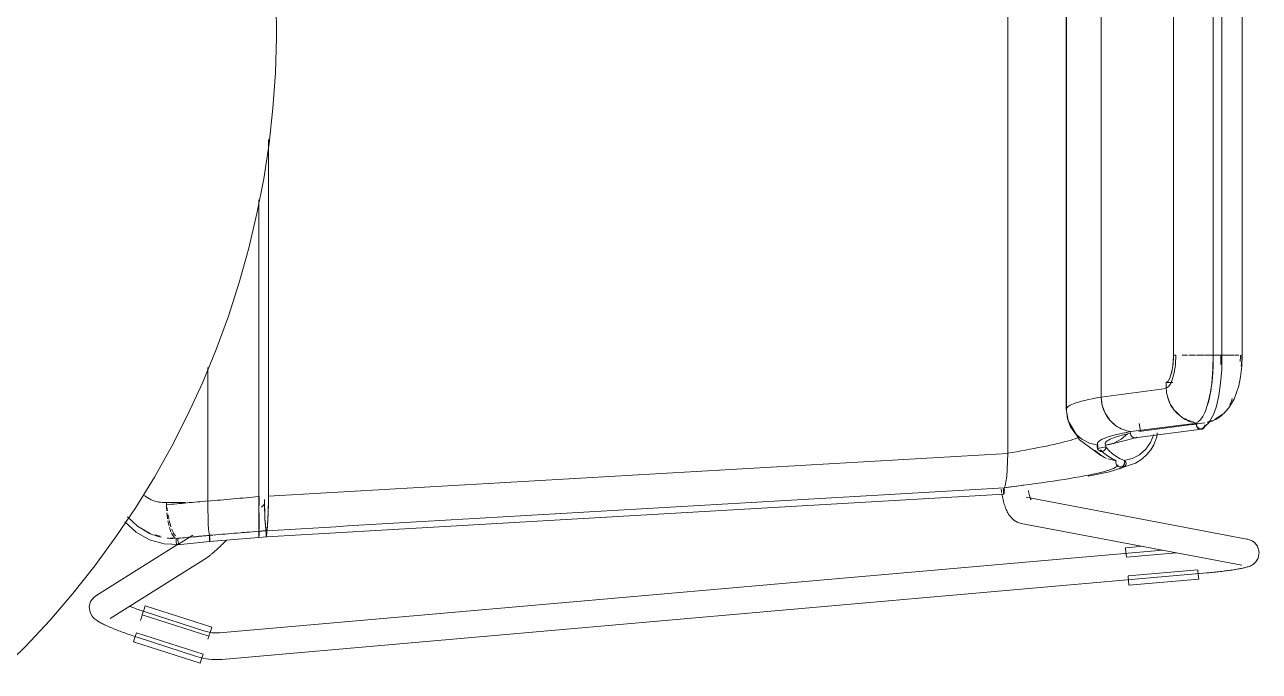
# Model space of a CAD drawing. Header units: millimetres. Extents: x 155927 to 317870, y -36033 to 97293.
# Drawn here: x 160235 to 160791, y 22525 to 22816 of the extents above; entities that cross this region are included whole.
import ezdxf

# ---------------------------------------------------------------- set-up
doc = ezdxf.new("R2010")
doc.units = ezdxf.units.MM
doc.header["$MEASUREMENT"] = 0
doc.layers.add('I-FURN', color=8, linetype='CONTINUOUS', lineweight=9)

msp = doc.modelspace()

# ---------------------------------------------------------------- linework, layer by layer
at = {"layer": 'I-FURN'}
for p, q in [((160677.67, 22622.98), (160677.67, 23006.38)), ((160677.67, 23006.38), (160677.67, 22622.98)), ((160704.01, 22986.54), (160704.01, 22681.74)), ((160704.17, 22642.29), (160704.17, 22987.07)), ((160704.17, 22987.07), (160704.17, 22642.29)), ((160719.76, 22648.33), (160719.76, 22981.04)), ((160719.76, 22981.04), (160719.76, 22648.33)), ((160752.23, 22962.11), (160752.23, 22667.25)), ((160752.29, 22667.26), (160752.29, 22962.11)), ((160770.13, 22962.11), (160770.13, 22667.26)), ((160774.09, 22667.26), (160774.09, 22962.11)), ((160783.13, 22667.26), (160783.13, 22962.11)), ((160348.6, 22810.36), (160348.46, 22826.36)), ((160348.11, 22794.37), (160348.6, 22810.36)), ((160346.98, 22778.41), (160348.11, 22794.37)), ((160345.21, 22762.51), (160346.98, 22778.41)), ((160342.81, 22746.69), (160345.21, 22762.51)), ((160344.93, 22603.73), (160344.93, 22764.3)), ((160344.93, 22764.3), (160344.93, 22603.73)), ((160339.77, 22730.99), (160342.81, 22746.69)), ((160340.62, 22603.47), (160340.62, 22737.21)), ((160340.62, 22737.21), (160340.62, 22603.47)), ((160336.11, 22715.41), (160339.77, 22730.99)), ((160331.83, 22700), (160336.11, 22715.41)), ((160326.94, 22684.76), (160331.83, 22700)), ((160321.44, 22669.74), (160326.94, 22684.76)), ((160704.01, 22681.74), (160704.01, 22642.83)), ((160315.35, 22654.95), (160321.44, 22669.74)), ((160752.23, 22667.25), (160752.12, 22664.22)), ((160758.61, 22667.26), (160756.14, 22667.26)), ((160759.79, 22667.26), (160759.13, 22667.26)), ((160759.77, 22667.25), (160762.24, 22667.25)), ((160766.16, 22667.26), (160762.6, 22667.26)), ((160766.35, 22667.25), (160770.16, 22667.25)), ((160770.16, 22667.26), (160766.35, 22667.26)), ((160770.06, 22661.03), (160770.13, 22667.25)), ((160774.09, 22667.26), (160770.14, 22667.26)), ((160770.14, 22667.25), (160770.24, 22667.25)), ((160770.24, 22667.25), (160770.47, 22667.25)), ((160770.47, 22667.25), (160770.8, 22667.25)), ((160770.8, 22667.25), (160771.22, 22667.25)), ((160771.22, 22667.25), (160771.69, 22667.25)), ((160771.69, 22667.25), (160772.19, 22667.25)), ((160772.19, 22667.25), (160772.68, 22667.25)), ((160772.68, 22667.25), (160773.13, 22667.25)), ((160773.13, 22667.25), (160773.52, 22667.25)), ((160773.52, 22667.25), (160773.83, 22667.25)), ((160773.83, 22667.25), (160774.03, 22667.25)), ((160773.85, 22667.25), (160776.88, 22667.25)), ((160776.87, 22667.26), (160773.85, 22667.26)), ((160774.1, 22667.25), (160774, 22660.71)), ((160774.03, 22667.25), (160774.1, 22667.25)), ((160779.61, 22667.26), (160777.03, 22667.26)), ((160781.64, 22667.26), (160779.89, 22667.26)), ((160783.12, 22667.26), (160782.83, 22667.26)), ((160782.96, 22667.26), (160783.13, 22667.26)), ((160783.13, 22667.26), (160783.02, 22662.22)), ((160317.65, 22661.64), (160317.65, 22601.52)), ((160317.65, 22601.52), (160317.65, 22661.64)), ((160751.8, 22661.37), (160751.29, 22658.87)), ((160752.12, 22664.22), (160751.8, 22661.37)), ((160769.52, 22654.47), (160770.06, 22661.03)), ((160774, 22660.71), (160773.51, 22654.59)), ((160783.02, 22662.22), (160782.51, 22657.4)), ((160749.84, 22655.54), (160748.97, 22654.9)), ((160750.62, 22656.89), (160749.84, 22655.54)), ((160751.29, 22658.87), (160750.62, 22656.89)), ((160782.51, 22657.4), (160781.72, 22653.37)), ((160308.67, 22640.41), (160315.35, 22654.95)), ((160749.04, 22652.19), (160719.76, 22648.33)), ((160748.97, 22654.9), (160751.98, 22654.9)), ((160748.97, 22654.9), (160749.04, 22652.19)), ((160767.96, 22646.02), (160768.93, 22650.45)), ((160768.93, 22650.45), (160769.52, 22654.47)), ((160773.51, 22654.59), (160772.67, 22648.97)), ((160781.72, 22653.37), (160779.6, 22647.32)), ((160719.76, 22648.33), (160720.24, 22644.56)), ((160720.24, 22644.56), (160721.56, 22641.01)), ((160766.87, 22642.59), (160767.96, 22646.02)), ((160771.57, 22644.28), (160770.41, 22640.83)), ((160772.67, 22648.97), (160771.57, 22644.28)), ((160779.6, 22647.32), (160777.21, 22643.44)), ((160301.41, 22626.15), (160308.67, 22640.41)), ((160704.02, 22642.83), (160704.81, 22637.79)), ((160704.65, 22638.5), (160704.17, 22642.29)), ((160704.17, 22642.29), (160704.64, 22638.5)), ((160704.64, 22638.5), (160706, 22634.93)), ((160706.01, 22634.93), (160704.65, 22638.5)), ((160721.56, 22641.01), (160723.64, 22637.9)), ((160770.41, 22640.83), (160768.23, 22636.71)), ((160774.91, 22640.96), (160771.01, 22638.28)), ((160777.21, 22643.44), (160774.91, 22640.96)), ((160704.81, 22637.79), (160706.18, 22634.61)), ((160704.88, 22637.64), (160710, 22628.99)), ((160706, 22634.93), (160708.17, 22631.79)), ((160708.18, 22631.8), (160706.01, 22634.93)), ((160723.64, 22637.9), (160726.38, 22635.41)), ((160762.84, 22636.62), (160733.14, 22632.78)), ((160735.05, 22629.95), (160764.82, 22633.8)), ((160736.69, 22632.8), (160766.38, 22636.64)), ((160737.47, 22632.92), (160736.78, 22636.41)), ((160765.19, 22636.49), (160760.42, 22635.87)), ((160768.23, 22636.71), (160765.32, 22634.16)), ((160771.01, 22638.28), (160770.82, 22638.19)), ((160708.17, 22631.79), (160711.05, 22629.28)), ((160711.05, 22629.29), (160708.18, 22631.8)), ((160710, 22628.99), (160719.53, 22622)), ((160714.44, 22627.54), (160711.05, 22629.29)), ((160711.05, 22629.28), (160714.44, 22627.53)), ((160714.44, 22627.53), (160718.16, 22626.64)), ((160718.14, 22627.71), (160718.19, 22624.82)), ((160721.67, 22626.64), (160725.38, 22627.53)), ((160735.13, 22629.96), (160723.51, 22626.99)), ((160725.38, 22627.53), (160728.77, 22629.28)), ((160728.77, 22629.28), (160731.65, 22631.79)), ((160732.99, 22632.31), (160732.95, 22631.81)), ((160732.95, 22631.81), (160733.03, 22631.32)), ((160733.03, 22631.32), (160733.22, 22630.87)), ((160733.22, 22630.87), (160733.52, 22630.48)), ((160733.52, 22630.48), (160733.91, 22630.19)), ((160733.91, 22630.19), (160734.35, 22630)), ((160734.35, 22630), (160734.82, 22629.93)), ((160734.82, 22629.93), (160735.28, 22630)), ((160735.28, 22630), (160735.73, 22630.19)), ((160739.81, 22624.8), (160741.98, 22627.89)), ((160741.98, 22627.89), (160743.39, 22631.4)), ((160743.43, 22626.81), (160744.72, 22630.41)), ((160744.72, 22630.41), (160744.95, 22632.19)), ((160293.59, 22612.19), (160301.41, 22626.15)), ((160677.61, 22619.21), (160677.67, 22622.98)), ((160677.67, 22622.9), (160677.61, 22619.21)), ((160719.61, 22622.06), (160716.77, 22624.46)), ((160716.77, 22624.45), (160719.61, 22622.05)), ((160717.96, 22625.67), (160718, 22626.17)), ((160718, 22626.17), (160717.96, 22625.67)), ((160718.04, 22625.18), (160717.96, 22625.67)), ((160717.96, 22625.67), (160718.04, 22625.18)), ((160718, 22626.17), (160718.16, 22626.64)), ((160718.16, 22626.64), (160718, 22626.17)), ((160718.24, 22624.73), (160718.04, 22625.18)), ((160718.04, 22625.18), (160718.24, 22624.73)), ((160718.06, 22625.12), (160721.95, 22625.96)), ((160718.56, 22624.35), (160718.24, 22624.73)), ((160718.24, 22624.73), (160718.56, 22624.34)), ((160718.96, 22624.05), (160718.56, 22624.35)), ((160718.56, 22624.34), (160718.96, 22624.05)), ((160719.42, 22623.87), (160718.96, 22624.05)), ((160718.96, 22624.05), (160719.42, 22623.86)), ((160719.91, 22623.8), (160719.42, 22623.87)), ((160719.42, 22623.86), (160719.91, 22623.8)), ((160719.53, 22622), (160721.28, 22621.11)), ((160721.28, 22621.11), (160719.61, 22622.06)), ((160719.61, 22622.05), (160722.2, 22620.69)), ((160720.4, 22623.87), (160719.91, 22623.8)), ((160719.91, 22623.8), (160720.4, 22623.86)), ((160720.86, 22624.05), (160720.4, 22623.87)), ((160720.4, 22623.86), (160720.86, 22624.05)), ((160721.26, 22624.35), (160720.86, 22624.05)), ((160720.86, 22624.05), (160721.27, 22624.34)), ((160721.58, 22624.73), (160721.26, 22624.35)), ((160721.27, 22624.34), (160721.58, 22624.73)), ((160721.78, 22625.18), (160721.58, 22624.73)), ((160721.58, 22624.73), (160721.78, 22625.18)), ((160723.51, 22626.99), (160721.65, 22626.67)), ((160722.25, 22626.72), (160721.66, 22626.64)), ((160721.66, 22626.64), (160721.82, 22626.17)), ((160721.83, 22626.17), (160721.67, 22626.64)), ((160721.86, 22625.67), (160721.78, 22625.18)), ((160721.78, 22625.18), (160721.87, 22625.67)), ((160721.82, 22626.17), (160721.86, 22625.67)), ((160721.87, 22625.67), (160721.83, 22626.17)), ((160733.66, 22620.58), (160736.98, 22622.32)), ((160736.98, 22622.32), (160739.81, 22624.8)), ((160738.06, 22620.38), (160740.31, 22622.37)), ((160740.31, 22622.37), (160742.09, 22624.54)), ((160742.09, 22624.54), (160743.43, 22626.81)), ((160677.45, 22615.68), (160677.61, 22619.21)), ((160677.6, 22619.15), (160677.45, 22615.63)), ((160722.93, 22620.41), (160726.55, 22619.63)), ((160726.55, 22619.63), (160722.94, 22620.42)), ((160723.52, 22614.58), (160735.24, 22618.56)), ((160726.37, 22618.65), (160726.4, 22619.15)), ((160726.4, 22619.15), (160726.37, 22618.65)), ((160726.46, 22618.16), (160726.37, 22618.65)), ((160726.37, 22618.65), (160726.46, 22618.16)), ((160726.4, 22619.15), (160726.55, 22619.63)), ((160726.55, 22619.63), (160726.4, 22619.15)), ((160726.67, 22617.71), (160726.46, 22618.16)), ((160726.46, 22618.16), (160726.66, 22617.71)), ((160726.66, 22617.71), (160726.98, 22617.33)), ((160726.98, 22617.34), (160726.67, 22617.71)), ((160727.39, 22617.05), (160726.98, 22617.34)), ((160726.98, 22617.33), (160727.38, 22617.04)), ((160727.38, 22617.04), (160727.84, 22616.86)), ((160727.84, 22616.87), (160727.39, 22617.05)), ((160728.33, 22616.81), (160727.84, 22616.87)), ((160727.84, 22616.86), (160728.33, 22616.8)), ((160728.81, 22616.88), (160728.33, 22616.81)), ((160728.33, 22616.8), (160728.82, 22616.88)), ((160729.27, 22617.08), (160728.81, 22616.88)), ((160728.82, 22616.88), (160729.27, 22617.07)), ((160729.66, 22617.38), (160729.27, 22617.08)), ((160729.27, 22617.07), (160729.66, 22617.37)), ((160729.97, 22617.76), (160729.66, 22617.38)), ((160729.66, 22617.37), (160729.97, 22617.76)), ((160730.16, 22618.22), (160729.97, 22617.76)), ((160729.97, 22617.76), (160730.17, 22618.22)), ((160730.03, 22619.68), (160733.66, 22620.58)), ((160730.03, 22619.68), (160730.2, 22619.21)), ((160730.2, 22619.21), (160730.03, 22619.68)), ((160730.24, 22618.71), (160730.16, 22618.22)), ((160730.17, 22618.22), (160730.24, 22618.71)), ((160730.2, 22619.21), (160730.24, 22618.71)), ((160730.24, 22618.71), (160730.2, 22619.21)), ((160735.24, 22618.56), (160738.06, 22620.38)), ((160285.22, 22598.56), (160293.59, 22612.19)), ((160676.9, 22610.08), (160677.21, 22612.58)), ((160677.21, 22612.54), (160676.9, 22610.08)), ((160677.21, 22612.58), (160677.45, 22615.68)), ((160677.45, 22615.63), (160677.22, 22612.57)), ((160713.86, 22612.67), (160723.52, 22614.58)), ((160674.82, 22606.09), (160674.72, 22606.81)), ((160674.92, 22605.37), (160674.82, 22606.09)), ((160675.74, 22606.92), (160675.73, 22606.42)), ((160675.73, 22606.42), (160675.74, 22606.92)), ((160675.73, 22606.42), (160675.74, 22605.93)), ((160675.74, 22605.93), (160675.73, 22606.42)), ((160675.74, 22605.93), (160675.77, 22605.48)), ((160675.77, 22605.48), (160675.74, 22605.93)), ((160675.77, 22605.48), (160675.8, 22605.1)), ((160675.8, 22605.1), (160675.77, 22605.48)), ((160675.8, 22605.1), (160675.84, 22604.81)), ((160675.84, 22604.81), (160675.8, 22605.1)), ((160676.05, 22604.83), (160676.09, 22605.13)), ((160676.09, 22605.13), (160676.05, 22604.83)), ((160676.09, 22605.13), (160676.13, 22605.52)), ((160676.13, 22605.51), (160676.09, 22605.13)), ((160676.13, 22605.52), (160676.15, 22605.97)), ((160676.15, 22605.97), (160676.13, 22605.51)), ((160676.54, 22608.33), (160676.14, 22607.43)), ((160676.14, 22607.43), (160676.54, 22608.33)), ((160676.15, 22606.96), (160676.14, 22607.43)), ((160676.14, 22607.43), (160676.15, 22606.96)), ((160676.16, 22606.46), (160676.15, 22606.96)), ((160676.15, 22606.96), (160676.16, 22606.46)), ((160676.15, 22605.97), (160676.16, 22606.46)), ((160676.16, 22606.46), (160676.15, 22605.97)), ((160676.54, 22608.33), (160676.9, 22610.08)), ((160676.9, 22610.07), (160676.54, 22608.33)), ((160687.05, 22605.71), (160686.96, 22606.2)), ((160687.15, 22605.24), (160687.05, 22605.71)), ((160687.26, 22604.8), (160687.15, 22605.24)), ((160297.85, 22600.82), (160307.61, 22600.82)), ((160299.1, 22599.82), (160299.1, 22600.87)), ((160317.65, 22601.52), (160317.67, 22597.76)), ((160317.67, 22597.76), (160317.65, 22601.4)), ((160340.62, 22599.68), (160340.62, 22603.47)), ((160340.62, 22603.47), (160340.62, 22599.68)), ((160340.62, 22596.11), (160340.62, 22599.68)), ((160340.62, 22599.68), (160340.62, 22596.11)), ((160340.74, 22603.45), (160340.74, 22599.67)), ((160340.74, 22599.67), (160340.74, 22603.45)), ((160341.76, 22598.77), (160343.29, 22600.24)), ((160343.15, 22602.19), (160343.17, 22599.94)), ((160343.17, 22599.94), (160343.25, 22596.39)), ((160344.04, 22585.28), (160675.95, 22604.56)), ((160344.83, 22596.38), (160344.91, 22599.95)), ((160344.91, 22599.95), (160344.93, 22603.73)), ((160675.16, 22603.98), (160675.04, 22604.67)), ((160675.3, 22603.3), (160675.16, 22603.98)), ((160675.44, 22602.63), (160675.3, 22603.3)), ((160675.6, 22601.97), (160675.44, 22602.63)), ((160675.76, 22601.33), (160675.6, 22601.97)), ((160675.93, 22600.7), (160675.76, 22601.33)), ((160675.84, 22604.81), (160675.89, 22604.63)), ((160675.89, 22604.62), (160675.84, 22604.81)), ((160675.89, 22604.63), (160675.95, 22604.57)), ((160675.95, 22604.56), (160675.89, 22604.62)), ((160676.11, 22600.08), (160675.93, 22600.7)), ((160675.95, 22604.57), (160676, 22604.64)), ((160676, 22604.63), (160675.95, 22604.56)), ((160676, 22604.64), (160676.05, 22604.83)), ((160676.05, 22604.83), (160676, 22604.63)), ((160676.31, 22599.48), (160676.11, 22600.08)), ((160785.32, 22584.35), (160686.03, 22603.16)), ((160687.36, 22604.38), (160687.26, 22604.8)), ((160687.47, 22603.98), (160687.36, 22604.38)), ((160687.58, 22603.62), (160687.47, 22603.98)), ((160687.69, 22603.28), (160687.58, 22603.62)), ((160687.79, 22602.98), (160687.69, 22603.28)), ((160687.89, 22602.71), (160687.79, 22602.98)), ((160687.99, 22602.47), (160687.89, 22602.71)), ((160688.08, 22602.28), (160687.99, 22602.47)), ((160688.15, 22602.13), (160688.08, 22602.28)), ((160688.2, 22602.04), (160688.15, 22602.13)), ((160688.24, 22601.97), (160688.2, 22602.04)), ((160688.26, 22601.94), (160688.24, 22601.97)), ((160276.3, 22585.27), (160285.22, 22598.56)), ((160286.02, 22590.11), (160281.55, 22594.37)), ((160317.75, 22594.22), (160317.68, 22597.67)), ((160317.68, 22597.66), (160317.75, 22594.23)), ((160317.75, 22594.23), (160317.86, 22591.13)), ((160317.86, 22591.13), (160317.75, 22594.16)), ((160340.63, 22592.98), (160340.62, 22596.11)), ((160340.62, 22596.11), (160340.63, 22592.98)), ((160340.74, 22596.12), (160340.73, 22593)), ((160340.73, 22592.99), (160340.74, 22596.12)), ((160343.25, 22596.39), (160343.37, 22593.27)), ((160344.7, 22593.25), (160344.83, 22596.38)), ((160676.51, 22598.88), (160676.31, 22599.48)), ((160676.73, 22598.3), (160676.51, 22598.88)), ((160676.97, 22597.73), (160676.73, 22598.3)), ((160677.22, 22597.17), (160676.97, 22597.73)), ((160677.49, 22596.62), (160677.22, 22597.17)), ((160677.78, 22596.09), (160677.49, 22596.62)), ((160678.1, 22595.55), (160677.78, 22596.09)), ((160678.46, 22595.01), (160678.1, 22595.55)), ((160678.86, 22594.48), (160678.46, 22595.01)), ((160679.32, 22593.95), (160678.86, 22594.48)), ((160285.44, 22587.42), (160280.29, 22592.17)), ((160291.85, 22586.74), (160286.02, 22590.11)), ((160317.86, 22591.13), (160318.01, 22588.65)), ((160318.02, 22588.63), (160317.87, 22591.09)), ((160318.01, 22588.65), (160318.19, 22586.91)), ((160318.19, 22586.91), (160318.02, 22588.63)), ((160340.64, 22590.48), (160340.63, 22592.98)), ((160340.63, 22592.98), (160340.64, 22590.47)), ((160340.66, 22588.73), (160340.64, 22590.47)), ((160340.64, 22590.47), (160340.66, 22588.73)), ((160340.67, 22587.84), (160340.66, 22588.73)), ((160340.66, 22588.73), (160340.67, 22587.84)), ((160340.71, 22590.5), (160340.7, 22588.85)), ((160340.7, 22588.85), (160340.71, 22590.49)), ((160340.73, 22593), (160340.71, 22590.5)), ((160340.71, 22590.49), (160340.73, 22592.99)), ((160343.37, 22593.27), (160343.54, 22590.77)), ((160343.54, 22590.77), (160343.73, 22589.02)), ((160343.73, 22589.02), (160343.94, 22588.12)), ((160344.14, 22588.11), (160344.35, 22589)), ((160344.35, 22589), (160344.54, 22590.75)), ((160344.54, 22590.75), (160344.7, 22593.25)), ((160679.84, 22593.43), (160679.32, 22593.95)), ((160680.43, 22592.92), (160679.84, 22593.43)), ((160681.12, 22592.43), (160680.43, 22592.92)), ((160681.91, 22591.99), (160681.12, 22592.43)), ((160682.81, 22591.63), (160681.91, 22591.99)), ((160683.79, 22591.37), (160682.81, 22591.63)), ((160683.79, 22591.37), (160783.09, 22572.56)), ((160266.87, 22572.35), (160276.3, 22585.27)), ((160291.45, 22584.03), (160285.44, 22587.42)), ((160297.97, 22582.16), (160291.45, 22584.03)), ((160303.99, 22581.75), (160318.48, 22583.17)), ((160310.84, 22586.09), (160304.39, 22582.05)), ((160318.39, 22586.03), (160318.19, 22586.91)), ((160318.19, 22586.91), (160318.39, 22586.02)), ((160318.38, 22585.56), (160318.39, 22586.03)), ((160318.39, 22586.02), (160318.38, 22585.55)), ((160318.38, 22585.06), (160318.38, 22585.56)), ((160318.38, 22585.55), (160318.38, 22585.05)), ((160318.38, 22584.57), (160318.38, 22585.06)), ((160318.38, 22585.05), (160318.38, 22584.56)), ((160318.39, 22584.12), (160318.38, 22584.57)), ((160318.38, 22584.56), (160318.39, 22584.11)), ((160318.41, 22583.73), (160318.39, 22584.12)), ((160318.39, 22584.11), (160318.41, 22583.73)), ((160318.41, 22583.73), (160318.43, 22583.43)), ((160318.43, 22583.44), (160318.41, 22583.73)), ((160318.43, 22583.43), (160318.45, 22583.24)), ((160318.48, 22583.18), (160318.45, 22583.25)), ((160318.45, 22583.24), (160318.48, 22583.17)), ((160318.48, 22583.18), (160340.68, 22585)), ((160318.48, 22583.17), (160318.5, 22583.24)), ((160318.5, 22583.24), (160318.48, 22583.18)), ((160318.53, 22583.43), (160318.5, 22583.24)), ((160318.5, 22583.24), (160318.53, 22583.42)), ((160318.53, 22583.42), (160318.55, 22583.72)), ((160318.55, 22583.72), (160318.53, 22583.43)), ((160318.55, 22583.72), (160318.57, 22584.1)), ((160318.57, 22584.1), (160318.55, 22583.72)), ((160318.58, 22585.54), (160318.57, 22586.01)), ((160318.57, 22586.01), (160318.58, 22585.54)), ((160318.57, 22584.1), (160318.58, 22584.55)), ((160318.58, 22584.55), (160318.57, 22584.1)), ((160318.58, 22584.55), (160318.58, 22585.04)), ((160318.58, 22585.04), (160318.58, 22584.55)), ((160325.06, 22582.77), (160325.52, 22583.2)), ((160325.52, 22583.2), (160325.99, 22583.64)), ((160340.67, 22587.37), (160340.67, 22587.84)), ((160340.67, 22587.84), (160340.67, 22587.37)), ((160340.67, 22586.87), (160340.67, 22587.37)), ((160340.67, 22587.37), (160340.67, 22586.87)), ((160340.67, 22586.38), (160340.67, 22586.87)), ((160340.67, 22586.87), (160340.67, 22586.38)), ((160340.67, 22585.93), (160340.67, 22586.38)), ((160340.67, 22586.38), (160340.67, 22585.93)), ((160340.67, 22585.55), (160340.67, 22585.93)), ((160340.67, 22585.93), (160340.67, 22585.55)), ((160340.68, 22585.26), (160340.67, 22585.55)), ((160340.67, 22585.55), (160340.68, 22585.25)), ((160340.69, 22585.94), (160340.68, 22585.56)), ((160340.68, 22585.55), (160340.69, 22585.94)), ((160344.04, 22585.27), (160340.68, 22585)), ((160340.68, 22585.07), (160340.68, 22585)), ((160340.68, 22585), (160340.68, 22585.07)), ((160340.68, 22585.07), (160340.68, 22585)), ((160340.68, 22585), (160340.68, 22585.07)), ((160340.69, 22587.85), (160340.69, 22587.38)), ((160340.69, 22587.38), (160340.69, 22587.85)), ((160340.69, 22587.38), (160340.69, 22586.88)), ((160340.69, 22586.88), (160340.69, 22587.38)), ((160340.69, 22586.88), (160340.69, 22586.39)), ((160340.69, 22586.39), (160340.69, 22586.88)), ((160340.69, 22586.39), (160340.69, 22585.94)), ((160340.69, 22585.94), (160340.69, 22586.39)), ((160343.94, 22588.12), (160343.93, 22587.65)), ((160343.93, 22587.65), (160343.93, 22587.15)), ((160343.93, 22587.15), (160343.93, 22586.66)), ((160343.93, 22586.66), (160343.94, 22586.21)), ((160343.94, 22586.21), (160343.96, 22585.83)), ((160343.96, 22585.83), (160343.98, 22585.53)), ((160343.98, 22585.53), (160344.01, 22585.34)), ((160344.01, 22585.34), (160344.04, 22585.28)), ((160344.04, 22585.28), (160344.07, 22585.34)), ((160344.07, 22585.34), (160344.09, 22585.53)), ((160344.09, 22585.53), (160344.11, 22585.82)), ((160344.11, 22585.82), (160344.13, 22586.2)), ((160344.13, 22586.2), (160344.14, 22586.65)), ((160344.15, 22587.64), (160344.14, 22588.11)), ((160344.14, 22586.65), (160344.15, 22587.14)), ((160344.15, 22587.14), (160344.15, 22587.64)), ((160785.74, 22584.26), (160785.32, 22584.35)), ((160786.25, 22584.13), (160785.74, 22584.26)), ((160786.87, 22583.91), (160786.25, 22584.13)), ((160787.67, 22583.54), (160786.87, 22583.91)), ((160788.75, 22582.79), (160787.67, 22583.54)), ((160304.02, 22581.82), (160267.26, 22558.79)), ((160304.88, 22581.87), (160297.97, 22582.16)), ((160318.94, 22577.24), (160319.19, 22577.46)), ((160319.19, 22577.46), (160319.46, 22577.68)), ((160319.46, 22577.68), (160319.74, 22577.93)), ((160319.74, 22577.93), (160320.03, 22578.19)), ((160320.03, 22578.19), (160320.34, 22578.46)), ((160320.34, 22578.46), (160320.66, 22578.75)), ((160320.66, 22578.75), (160321, 22579.05)), ((160321, 22579.05), (160321.35, 22579.36)), ((160321.35, 22579.36), (160321.71, 22579.69)), ((160321.71, 22579.69), (160322.09, 22580.04)), ((160322.09, 22580.04), (160322.48, 22580.39)), ((160322.48, 22580.39), (160322.88, 22580.76)), ((160747.36, 22579.38), (160322.86, 22542.09)), ((160322.88, 22580.76), (160323.3, 22581.14)), ((160323.3, 22581.14), (160323.72, 22581.53)), ((160323.72, 22581.53), (160324.16, 22581.93)), ((160324.16, 22581.93), (160324.6, 22582.35)), ((160324.6, 22582.35), (160325.06, 22582.77)), ((160738.63, 22581.11), (160730.73, 22580.42)), ((160730.91, 22578.37), (160730.73, 22580.42)), ((160731.09, 22576.31), (160730.91, 22578.37)), ((160731.1, 22576.18), (160753.71, 22578.17)), ((160790.08, 22581.21), (160788.75, 22582.79)), ((160790.08, 22581.21), (160790.91, 22578.46)), ((160790.91, 22578.46), (160790.43, 22575.7)), ((160256.92, 22559.82), (160266.87, 22572.35)), ((160273.63, 22548.62), (160317.21, 22575.92)), ((160317.21, 22575.92), (160317.54, 22576.14)), ((160317.54, 22576.14), (160317.79, 22576.32)), ((160317.79, 22576.32), (160318.02, 22576.5)), ((160318.02, 22576.5), (160318.24, 22576.67)), ((160318.24, 22576.67), (160318.47, 22576.85)), ((160318.47, 22576.85), (160318.7, 22577.04)), ((160318.7, 22577.04), (160318.94, 22577.24)), ((160785.51, 22571.76), (160785.12, 22571.64)), ((160785.91, 22571.88), (160785.51, 22571.76)), ((160786.31, 22572.02), (160785.91, 22571.88)), ((160786.74, 22572.19), (160786.31, 22572.02)), ((160787.22, 22572.41), (160786.74, 22572.19)), ((160787.78, 22572.71), (160787.22, 22572.41)), ((160788.48, 22573.19), (160787.78, 22572.71)), ((160789.39, 22574.05), (160788.48, 22573.19)), ((160790.43, 22575.7), (160789.39, 22574.05)), ((160323.91, 22530.13), (160767.24, 22569.08)), ((160763.26, 22570.5), (160731.85, 22567.74)), ((160732.04, 22565.55), (160731.86, 22567.61)), ((160763.63, 22566.26), (160732.22, 22563.51)), ((160763.27, 22570.37), (160763.45, 22568.31)), ((160763.45, 22568.31), (160763.63, 22566.26)), ((160767.39, 22569.09), (160767.24, 22569.08)), ((160768.15, 22569.16), (160767.39, 22569.09)), ((160768.9, 22569.23), (160768.15, 22569.16)), ((160769.64, 22569.3), (160768.9, 22569.23)), ((160770.39, 22569.38), (160769.64, 22569.3)), ((160771.13, 22569.45), (160770.39, 22569.38)), ((160771.86, 22569.53), (160771.13, 22569.45)), ((160772.59, 22569.61), (160771.86, 22569.53)), ((160773.3, 22569.69), (160772.59, 22569.61)), ((160774.01, 22569.78), (160773.3, 22569.69)), ((160774.71, 22569.86), (160774.01, 22569.78)), ((160775.4, 22569.95), (160774.71, 22569.86)), ((160776.08, 22570.03), (160775.4, 22569.95)), ((160776.74, 22570.12), (160776.08, 22570.03)), ((160777.39, 22570.21), (160776.74, 22570.12)), ((160778.02, 22570.3), (160777.39, 22570.21)), ((160778.64, 22570.39), (160778.02, 22570.3)), ((160779.24, 22570.48), (160778.64, 22570.39)), ((160779.83, 22570.57), (160779.24, 22570.48)), ((160780.4, 22570.66), (160779.83, 22570.57)), ((160780.95, 22570.76), (160780.4, 22570.66)), ((160781.48, 22570.85), (160780.95, 22570.76)), ((160782, 22570.95), (160781.48, 22570.85)), ((160782.49, 22571.04), (160782, 22570.95)), ((160782.97, 22571.14), (160782.49, 22571.04)), ((160783.43, 22571.23), (160782.97, 22571.14)), ((160783.87, 22571.33), (160783.43, 22571.23)), ((160784.3, 22571.43), (160783.87, 22571.33)), ((160784.71, 22571.54), (160784.3, 22571.43)), ((160785.12, 22571.64), (160784.71, 22571.54)), ((160732.22, 22563.51), (160732.04, 22565.55)), ((160246.49, 22547.7), (160256.92, 22559.82)), ((160264.91, 22556.16), (160264.32, 22553.94)), ((160266.13, 22557.89), (160264.91, 22556.16)), ((160266.13, 22557.89), (160267.26, 22558.79)), ((160264.32, 22553.94), (160264.5, 22551.96)), ((160264.5, 22551.96), (160265.02, 22550.58)), ((160265.02, 22550.58), (160265.58, 22549.67)), ((160265.58, 22549.67), (160266.1, 22549.04)), ((160282.51, 22553.98), (160283.14, 22553.75)), ((160283.14, 22553.75), (160283.77, 22553.51)), ((160283.77, 22553.51), (160284.42, 22553.28)), ((160284.42, 22553.28), (160285.07, 22553.04)), ((160285.07, 22553.04), (160285.74, 22552.81)), ((160285.74, 22552.81), (160286.41, 22552.57)), ((160286.41, 22552.57), (160287.09, 22552.34)), ((160287.09, 22552.34), (160287.78, 22552.11)), ((160288.1, 22550.12), (160287.3, 22547.64)), ((160287.78, 22552.11), (160288.47, 22551.88)), ((160288.14, 22550.22), (160318.14, 22540.53)), ((160288.17, 22550.34), (160288.81, 22552.31)), ((160288.47, 22551.88), (160289.16, 22551.65)), ((160288.81, 22552.31), (160289.44, 22554.26)), ((160289.16, 22551.65), (160289.49, 22551.54)), ((160319.45, 22544.57), (160289.44, 22554.26)), ((160316.3, 22542.83), (160289.49, 22551.54)), ((160235.57, 22536), (160246.49, 22547.7)), ((160266.1, 22549.04), (160266.57, 22548.57)), ((160266.57, 22548.57), (160266.99, 22548.21)), ((160266.99, 22548.21), (160267.4, 22547.89)), ((160267.4, 22547.89), (160267.79, 22547.62)), ((160267.79, 22547.62), (160268.18, 22547.36)), ((160268.18, 22547.36), (160268.57, 22547.12)), ((160268.57, 22547.12), (160268.97, 22546.88)), ((160268.97, 22546.88), (160269.38, 22546.65)), ((160269.38, 22546.65), (160269.8, 22546.42)), ((160269.8, 22546.42), (160270.24, 22546.19)), ((160270.24, 22546.19), (160270.7, 22545.96)), ((160270.7, 22545.96), (160271.17, 22545.73)), ((160271.17, 22545.73), (160271.66, 22545.5)), ((160271.66, 22545.5), (160272.17, 22545.26)), ((160272.17, 22545.26), (160272.7, 22545.03)), ((160272.7, 22545.03), (160273.25, 22544.79)), ((160273.25, 22544.79), (160273.81, 22544.54)), ((160273.81, 22544.54), (160274.39, 22544.3)), ((160274.39, 22544.3), (160274.98, 22544.05)), ((160274.98, 22544.05), (160275.59, 22543.8)), ((160319.45, 22544.57), (160318.82, 22542.62)), ((160275.59, 22543.8), (160276.22, 22543.55)), ((160276.22, 22543.55), (160276.86, 22543.3)), ((160276.86, 22543.3), (160277.51, 22543.05)), ((160277.51, 22543.05), (160278.18, 22542.79)), ((160278.18, 22542.79), (160278.85, 22542.54)), ((160278.85, 22542.54), (160279.54, 22542.28)), ((160279.54, 22542.28), (160280.24, 22542.03)), ((160280.24, 22542.03), (160280.95, 22541.77)), ((160280.95, 22541.77), (160281.66, 22541.52)), ((160281.66, 22541.52), (160282.39, 22541.27)), ((160282.39, 22541.27), (160283.11, 22541.02)), ((160283.11, 22541.02), (160283.85, 22540.77)), ((160283.85, 22540.77), (160284.58, 22540.52)), ((160284.22, 22538.11), (160284.85, 22540.06)), ((160284.58, 22540.52), (160285.32, 22540.28)), ((160284.85, 22540.06), (160285.49, 22542.03)), ((160285.32, 22540.28), (160285.78, 22540.13)), ((160315.54, 22532.46), (160285.53, 22542.15)), ((160285.78, 22540.13), (160312.59, 22531.42)), ((160316.33, 22542.82), (160316.3, 22542.83)), ((160316.96, 22542.63), (160316.33, 22542.82)), ((160317.6, 22542.47), (160316.96, 22542.63)), ((160318.25, 22542.33), (160317.6, 22542.47)), ((160318.11, 22540.43), (160317.73, 22539.27)), ((160318.82, 22542.62), (160318.18, 22540.65)), ((160318.9, 22542.21), (160318.25, 22542.33)), ((160319.56, 22542.12), (160318.9, 22542.21)), ((160320.22, 22542.06), (160319.56, 22542.12)), ((160320.88, 22542.03), (160320.22, 22542.06)), ((160321.54, 22542.02), (160320.88, 22542.03)), ((160322.2, 22542.04), (160321.54, 22542.02)), ((160322.86, 22542.08), (160322.2, 22542.04)), ((160224.2, 22524.75), (160235.57, 22536)), ((160314.23, 22528.42), (160284.22, 22538.11)), ((160312.59, 22531.42), (160313.68, 22531.09)), ((160313.68, 22531.09), (160314.79, 22530.8)), ((160314.86, 22530.37), (160314.23, 22528.42)), ((160314.79, 22530.8), (160315.91, 22530.56)), ((160315.5, 22532.34), (160314.86, 22530.37)), ((160315.91, 22530.56), (160317.03, 22530.36)), ((160317.03, 22530.36), (160318.16, 22530.21)), ((160318.16, 22530.21), (160319.3, 22530.1)), ((160319.3, 22530.1), (160320.44, 22530.04)), ((160320.44, 22530.04), (160321.58, 22530.02)), ((160321.58, 22530.02), (160322.72, 22530.05)), ((160322.72, 22530.05), (160323.86, 22530.13)), ((160323.86, 22530.13), (160323.91, 22530.13))]:
    msp.add_line(p, q, dxfattribs=at)
for centre, major_axis, ratio, start_param, end_param in [((160767.38, 22667.25), (15.75, 0), 0.000004, 3.431839, 3.614078), ((160778.86, 22667.25), (0, -12.4), 0.287441, 1.332781, 1.570796), ((160734.83, 22648.46), (0, -15.78), 0.955139, 4.720632, 5.68731), ((160734.83, 22648.46), (0, -15.78), 0.955139, 5.687432, 5.928979), ((160734.83, 22648.46), (0, -15.78), 0.955139, 5.929149, 6.170649), ((160734.82, 22631.9), (0, -1.96), 0.955139, 4.501447, 6.790779)]:
    msp.add_ellipse(centre, major_axis=major_axis, ratio=ratio, start_param=start_param, end_param=end_param, dxfattribs=at)
for points in [[(160753.36, 22667.25), (160753.3, 22663.47), (160752.33, 22656.07), (160750.17, 22652.69), (160749.05, 22652.43)], [(160751.34, 22658.88), (160751.89, 22660.93), (160752.17, 22663.64), (160752.27, 22666.42)], [(160770.16, 22667.25), (160770.21, 22664.91), (160770.13, 22660.26), (160769.5, 22653.4), (160768.39, 22647.26), (160766.86, 22642.19), (160764.97, 22638.49), (160763.56, 22637.18), (160762.83, 22636.82)], [(160773.56, 22667.25), (160773.59, 22665.83), (160773.58, 22664.41), (160773.55, 22662.99)], [(160783.04, 22667.26), (160783.05, 22665.54), (160782.97, 22663.87), (160782.82, 22662.29)], [(160749.04, 22652.19), (160749.08, 22650.89), (160749.44, 22648.39), (160750.86, 22644.79), (160753.05, 22641.64), (160755.89, 22639.11), (160759.23, 22637.35), (160761.6, 22636.77), (160762.84, 22636.62)], [(160777.65, 22644.87), (160778.08, 22645.76), (160778.48, 22646.68), (160778.72, 22647.64)], [(160704.02, 22642.83), (160704.02, 22642.65), (160704.07, 22642.47), (160704.17, 22642.29)], [(160755.96, 22639.46), (160754.94, 22640.17), (160754.03, 22641.04), (160753.21, 22641.99)], [(160761.33, 22637.08), (160759.94, 22637.4), (160758.57, 22637.9), (160757.32, 22638.6)], [(160762.66, 22635.86), (160762.65, 22636.03), (160762.65, 22636.2), (160762.69, 22636.36)], [(160769.72, 22637.71), (160769.1, 22637.46), (160768.44, 22637.3), (160767.79, 22637.16)], [(160718.16, 22626.64), (160717.61, 22627.66), (160719.58, 22629.71), (160727.64, 22631.76), (160733.14, 22632.78)], [(160677.67, 22622.9), (160622.31, 22619.71), (160566.89, 22616.51), (160511.42, 22613.32)], [(160511.42, 22613.32), (160455.96, 22610.12), (160400.46, 22606.93), (160344.93, 22603.73)], [(160676.14, 22607.43), (160620.9, 22604.21), (160510.31, 22597.77), (160399.54, 22591.33), (160344.14, 22588.11)], [(160676.15, 22607.45), (160679.06, 22607.81), (160682, 22608.18), (160684.91, 22608.55)], [(160299.1, 22600.87), (160298.59, 22600.83), (160298.08, 22600.81), (160297.57, 22600.81)], [(160299.1, 22599.82), (160302.12, 22600.08), (160308.27, 22600.63), (160314.51, 22601.22), (160317.65, 22601.52)], [(160299.2, 22597.03), (160299.14, 22597.94), (160299.1, 22598.87), (160299.1, 22599.82)], [(160329.12, 22602.43), (160325.3, 22602.09), (160321.47, 22601.75), (160317.65, 22601.4)], [(160340.62, 22603.47), (160336.78, 22603.12), (160332.95, 22602.78), (160329.12, 22602.43)], [(160299.56, 22593.47), (160299.44, 22594.32), (160299.32, 22595.19), (160299.26, 22596.1)], [(160299.33, 22598.41), (160299.39, 22597.93), (160299.45, 22597.46), (160299.52, 22597)], [(160299.78, 22595.29), (160299.89, 22594.61), (160300.03, 22593.96), (160300.16, 22593.3)], [(160300.2, 22590.24), (160300.01, 22590.98), (160299.85, 22591.78), (160299.7, 22592.62)], [(160300.31, 22592.63), (160300.53, 22591.71), (160300.76, 22590.77), (160301, 22589.92)], [(160301.06, 22587.59), (160300.82, 22588.18), (160300.58, 22588.83), (160300.38, 22589.57)], [(160301.44, 22588.79), (160301.62, 22588.29), (160301.81, 22587.8), (160302, 22587.42)], [(160294.03, 22586.26), (160294.74, 22585.99), (160295.47, 22585.81), (160296.2, 22585.68)], [(160301.9, 22584.62), (160301.07, 22584.63), (160300.25, 22584.67), (160299.43, 22584.76)], [(160300.65, 22584.74), (160301.3, 22584.68), (160301.95, 22584.67), (160302.61, 22584.67)], [(160303.43, 22584.59), (160303.04, 22584.73), (160302.29, 22585.3), (160301.59, 22586.44), (160301.26, 22587.14)], [(160302.12, 22587.17), (160302.43, 22586.53), (160302.75, 22586.14), (160303.07, 22585.81)], [(160303.43, 22584.59), (160305.87, 22584.83), (160310.83, 22585.31), (160315.86, 22585.78), (160318.39, 22586.02)], [(160311.49, 22585.31), (160313.83, 22585.54), (160316.2, 22585.78), (160318.57, 22586.01)], [(160340.67, 22587.84), (160336.95, 22587.54), (160329.52, 22586.93), (160322.09, 22586.33), (160318.39, 22586.03)], [(160329.52, 22586.92), (160325.87, 22586.62), (160322.22, 22586.32), (160318.57, 22586.01)], [(160334.36, 22587.32), (160333.95, 22587.29), (160333.54, 22587.25), (160333.13, 22587.22)], [(160340.67, 22587.84), (160341.25, 22587.89), (160342.4, 22587.98), (160343.56, 22588.07), (160344.14, 22588.11)], [(160340.69, 22587.85), (160341.23, 22587.89), (160342.31, 22587.98), (160343.4, 22588.07), (160343.94, 22588.12)]]:
    msp.add_open_spline(points, degree=3, dxfattribs=at)
for points, knots in [([(160719.76, 22648.33), (160714.04, 22647.32), (160706.4, 22645.49), (160704.01, 22643.65), (160704.02, 22642.83)], [0, 0, 0, 0, 0.5, 0.9107154, 0.9107154, 0.9107154, 0.9107154]), ([(160752.28, 22643.05), (160751.8, 22643.69), (160750.71, 22645.46), (160749.84, 22647.41), (160749.59, 22648.65)], [-0.4393001, -0.4393001, -0.4393001, -0.4393001, -0.3333333, -0.1666667, -0.1666667, -0.1666667, -0.1666667]), ([(160767.5, 22636.83), (160768.27, 22636.99), (160770.17, 22637.56), (160773.03, 22639.12), (160775.22, 22641.12), (160776.22, 22642.51), (160776.49, 22642.91)], [0.0592823, 0.0592823, 0.0592823, 0.0592823, 0.1666667, 0.3333333, 0.5, 0.565028, 0.565028, 0.565028, 0.565028]), ([(160762.84, 22636.62), (160762.78, 22636.48), (160762.71, 22636.27), (160762.67, 22635.98), (160762.66, 22635.7), (160762.69, 22635.4), (160762.78, 22635.11), (160762.89, 22634.84), (160763.09, 22634.53), (160763.39, 22634.21), (160763.76, 22633.97), (160764.12, 22633.84), (160764.43, 22633.79), (160764.7, 22633.79), (160764.97, 22633.82), (160765.21, 22633.89), (160765.46, 22634.01), (160765.76, 22634.2), (160766.07, 22634.52), (160766.29, 22634.92), (160766.39, 22635.27), (160766.42, 22635.53), (160766.43, 22635.7), (160766.43, 22635.77)], [0, 0, 0, 0, 0.0555556, 0.0833333, 0.1111111, 0.1666667, 0.1944444, 0.2222222, 0.2777778, 0.3333333, 0.3888889, 0.4444444, 0.4791667, 0.5138889, 0.5486111, 0.5833333, 0.6180556, 0.6527778, 0.7222222, 0.7916667, 0.8263889, 0.8611111, 0.8888889, 0.8888889, 0.8888889, 0.8888889]), ([(160766.41, 22635.86), (160766.41, 22635.7), (160766.37, 22635.41), (160766.22, 22635.02), (160765.97, 22634.61), (160765.45, 22634.15), (160764.59, 22633.9), (160763.79, 22634.13), (160763.26, 22634.52), (160762.94, 22634.91), (160762.8, 22635.21), (160762.75, 22635.37)], [-0.875, -0.875, -0.875, -0.875, -0.8125, -0.765625, -0.71875, -0.625, -0.5, -0.375, -0.3125, -0.25, -0.1875, -0.1875, -0.1875, -0.1875]), ([(160709.94, 22630.28), (160708.79, 22629.79), (160704.55, 22628.33), (160693.83, 22625.9), (160683.05, 22623.95), (160677.67, 22622.98)], [0.375, 0.375, 0.375, 0.375, 0.5, 0.75, 1, 1, 1, 1]), ([(160721.66, 22626.64), (160721.12, 22627.66), (160722.85, 22629.48), (160729.33, 22631.29), (160733.05, 22632.09)], [0, 0, 0, 0, 0.5, 0.8877852, 0.8877852, 0.8877852, 0.8877852]), ([(160726.55, 22619.63), (160724.14, 22620.8), (160721.48, 22622.42), (160719.81, 22624.05), (160719.42, 22624.51)], [0, 0, 0, 0, 0.5, 0.696307, 0.696307, 0.696307, 0.696307]), ([(160730.03, 22619.68), (160727.63, 22620.84), (160724.39, 22622.82), (160722.61, 22624.8), (160722.13, 22625.62)], [0, 0, 0, 0, 0.5, 0.8544541, 0.8544541, 0.8544541, 0.8544541]), ([(160676.14, 22607.43), (160683.69, 22608.45), (160698.9, 22610.48), (160717.34, 22613.53), (160725.64, 22615.97), (160727.23, 22617.39), (160727.43, 22617.8)], [0, 0, 0, 0, 0.25, 0.5, 0.75, 0.8499412, 0.8499412, 0.8499412, 0.8499412]), ([(160728.05, 22615.99), (160728.58, 22616.2), (160731.37, 22617.43), (160731.59, 22618.66), (160730.03, 22619.68)], [0.6997793, 0.6997793, 0.6997793, 0.6997793, 0.75, 1, 1, 1, 1]), ([(160299.1, 22600.87), (160296.71, 22600.66), (160293.11, 22601.29), (160290.11, 22603.22), (160289.21, 22603.98)], [0, 0, 0, 0, 0.3333333, 0.5, 0.5, 0.5, 0.5]), ([(160343.94, 22588.12), (160343.8, 22588.41), (160343.59, 22589.8), (160343.37, 22593.15), (160343.24, 22596.31), (160343.17, 22599.42), (160343.15, 22601.43), (160343.15, 22602.19)], [-1, -1, -1, -1, -0.6666667, -0.5, -0.3333333, -0.1666667, -0.0664381, -0.0664381, -0.0664381, -0.0664381]), ([(160344.93, 22603.73), (160344.93, 22602.45), (160344.91, 22599.9), (160344.84, 22596.3), (160344.71, 22593.13), (160344.49, 22589.77), (160344.28, 22588.39), (160344.14, 22588.11)], [-1, -1, -1, -1, -0.833333, -0.666667, -0.5, -0.333333, 0, 0, 0, 0]), ([(160296.75, 22585.19), (160294.67, 22585.63), (160291.85, 22586.56), (160289.3, 22588.02), (160288.61, 22588.45)], [-0.8210019, -0.8210019, -0.8210019, -0.8210019, -0.6666667, -0.6083154, -0.6083154, -0.6083154, -0.6083154]), ([(160303.84, 22581.8), (160303.82, 22581.82), (160303.77, 22581.86), (160303.69, 22581.97), (160303.59, 22582.16), (160303.49, 22582.48), (160303.42, 22582.88), (160303.38, 22583.23), (160303.36, 22583.61), (160303.37, 22584.05), (160303.4, 22584.41), (160303.43, 22584.59)], [0.5555556, 0.5555556, 0.5555556, 0.5555556, 0.5833333, 0.6180556, 0.6527778, 0.7222222, 0.7916667, 0.8263889, 0.8611111, 0.9305556, 1, 1, 1, 1]), ([(160304.16, 22584.69), (160304.15, 22584.47), (160304.16, 22583.98), (160304.25, 22583.23), (160304.4, 22582.56), (160304.57, 22582.13), (160304.69, 22581.98), (160304.74, 22581.93)], [-1, -1, -1, -1, -0.90625, -0.8125, -0.71875, -0.625, -0.5625, -0.5625, -0.5625, -0.5625]), ([(160344.04, 22585.27), (160344.02, 22585.27), (160343.99, 22585.41), (160343.96, 22585.81), (160343.94, 22586.2), (160343.93, 22586.65), (160343.93, 22587.15), (160343.93, 22587.65), (160343.93, 22587.97), (160343.94, 22588.12)], [-0.5, -0.5, -0.5, -0.5, -0.375, -0.3125, -0.25, -0.1875, -0.125, -0.0625, 0, 0, 0, 0]), ([(160344.14, 22588.11), (160344.14, 22587.89), (160344.15, 22587.4), (160344.15, 22586.76), (160344.14, 22586.3), (160344.12, 22585.89), (160344.09, 22585.43), (160344.06, 22585.27), (160344.04, 22585.27)], [-1, -1, -1, -1, -0.90625, -0.8125, -0.765625, -0.71875, -0.625, -0.501507, -0.501507, -0.501507, -0.501507])]:
    msp.add_open_spline(points, degree=3, knots=knots, dxfattribs=at)

doc.saveas('drawing.dxf')
